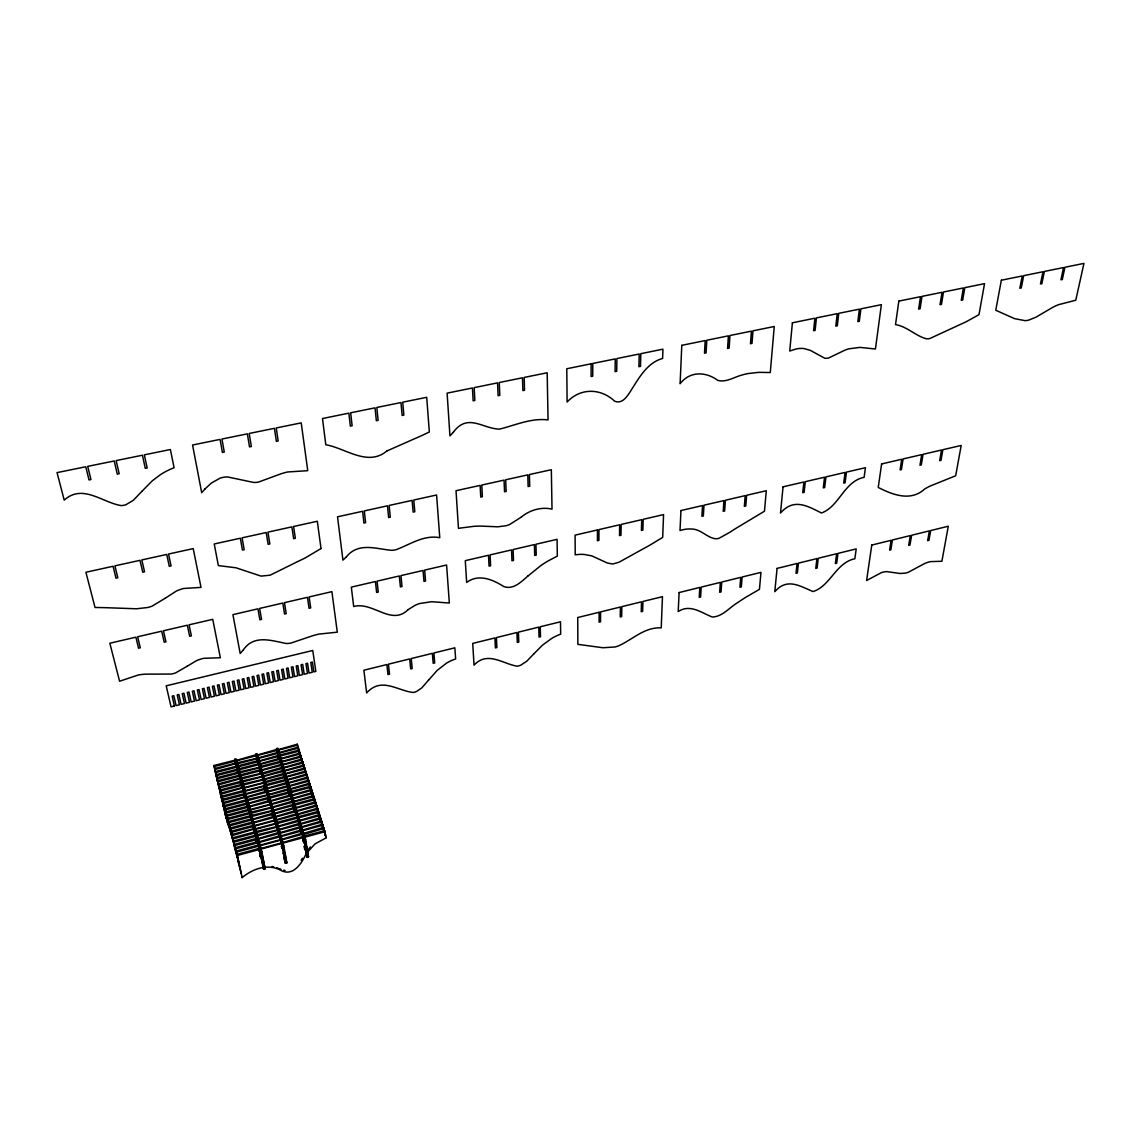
<?xml version="1.0" encoding="UTF-8"?>
<svg xmlns="http://www.w3.org/2000/svg" width="1141" height="1141" viewBox="0 0 1141 1141"><rect width="100%" height="100%" fill="white"/><g stroke="black" fill="none" stroke-linecap="round" stroke-linejoin="round"><path stroke-width="1.5" d="M301.124 860.343L302.422 858.217M305.617 854.809C301.024 864.621 292.096 877.329 279.916 869.841C267.094 863.552 252.446 868.986 242.149 877.6L241.863 876.488M307.214 852.527L315.03 843.898L325.984 837.922L325.014 831.718L324.672 830.619L304.504 836.096L304.69 837.152M308.598 849.146L310.466 846.936M264.484 866.347L263 866.746L261.403 858.674L262.901 858.274L264.798 867.445L263.314 867.859L263.685 869.228L265.168 868.829L261.802 851.699L236.201 758.922L234.775 759.278L235.802 764.413M285.421 863.266L286.904 862.853L283.767 845.738L257.053 753.588L255.641 753.944L282.283 846.137L285.421 863.266L283.225 852.726L283.553 853.825L285.036 853.425L284.708 852.327L286.191 860.4L284.708 860.799L284.08 858.602M307.072 857.262L308.541 856.862L305.645 839.733L277.834 748.225L276.422 748.582L304.176 840.133L307.072 857.262L306.672 855.907L308.127 855.508L306.43 846.351L307.799 854.424L306.33 854.823L305.674 852.627M283.567 851.856L281.542 843.499L261.075 849.047L262.744 857.533L261.26 857.946L259.278 848.348L237.171 854.338L242.149 877.6M283.938 851.757L283.039 843.099L303.363 837.58L303.021 836.496L282.811 842.529M305.26 845.952L303.363 837.58M285.036 861.897L286.505 861.498L286.904 862.853M325.014 831.718L304.832 837.18L306.187 845.139M259.321 850.159L258.722 848.105M263.685 869.228L260.305 852.113L261.802 851.699M282.283 846.137L283.767 845.738M304.176 840.133L305.645 839.733M282.155 848.69L282.027 847.535M303.178 839.091L303.806 842.8L303.663 841.659M260.048 853.511L260.533 854.566M300.753 829.921L300.069 826.712L279.959 832.688M322.86 827.853L321.591 820.921L301.623 826.854M234.846 845.452L256.853 839.534L256.554 838.435L234.561 844.354L240.123 869.556L239.838 868.444M278.704 833.643L258.337 839.134L258.765 841.259M300.397 827.795L280.173 833.244L280.672 835.911M321.933 821.991L301.866 827.396L302.308 830.063M256.525 840.347L256.925 841.416M300.069 829.778L299.741 828.708M301.837 833.714L301.053 829.963L280.914 835.954M323.331 827.624L322.618 824.144L302.607 830.092M257.766 842.828L235.716 848.776L235.431 847.663L257.452 841.73L258.394 846.023M322.96 825.214L302.85 830.648L303.306 833.315M300.539 831.974L301.039 833.001M240.851 872.48L241.136 873.592L236.301 851.001L258.365 845.025L259.52 850.872M302.821 836.966L302.037 833.215L281.856 839.234M303.934 834.442L323.987 828.466L323.645 827.382L303.606 833.358M258.665 846.137L236.586 852.113L236.301 851.001M302.365 834.313L282.084 839.805L282.569 842.457M231.423 832.317L253.259 826.469L252.96 825.399L231.138 831.218L236.03 853.311L235.759 852.213M276.208 819.751L296.175 813.861L296.489 814.916L276.422 820.279L277.006 823.474M297.715 814.004L317.54 808.156L317.883 809.211L297.944 814.531L298.229 816.129M253.858 828.637L231.994 834.485L232.279 835.583L253.958 829.165M297.915 820.778L297.131 817.056L277.049 822.433L277.748 825.642M299.284 819.866L298.928 817.726L318.881 812.392L318.553 811.322L298.6 816.671L298.785 817.726M277.349 823.502L297.459 818.126M236.772 856.278L237.057 857.362L232.85 837.765L254.757 831.889L255.584 835.64M298.985 824.529L298.115 820.265L278.076 826.198M320.735 820.878L319.566 814.517L299.669 820.408M255.056 832.973L233.135 838.863L232.85 837.765M298.429 821.335L278.29 826.74L278.689 828.865M319.894 815.573L299.898 820.95L300.254 823.075M239.097 865.506L233.705 841.045L255.655 835.155L256.582 839.434M257.139 834.756L277.548 829.835M300.325 829.878L299.085 823.488L279.017 829.436M321.762 824.13L320.578 817.712L300.639 823.617M255.955 836.253L233.991 842.158L233.705 841.045M320.921 818.782L300.882 824.159L301.324 826.826M228.885 822.59L250.606 816.813L250.307 815.744L228.599 821.506L233.078 841.559L232.793 840.489M273.426 810.167L293.28 804.348L293.608 805.403L273.64 810.695L274.04 812.834M294.92 805.033L294.735 803.963L314.545 798.7L314.887 799.741L295.063 805.018L295.419 807.143M293.023 806.502L293.166 807.586M294.606 809.639L294.977 811.764L294.25 807.5L274.353 813.348M296.018 808.17L315.872 802.893L315.544 801.838L295.79 807.657M251.491 820.022L229.726 825.813L229.441 824.729L251.191 818.953L252.118 823.217M294.563 808.555L274.567 813.875L275.052 816.542M272.542 815.344L272.342 814.289L272.842 816.4L272.713 815.302M293.979 809.639L294.292 810.68M230.282 827.967L252.075 822.162L252.375 823.246L230.568 829.051L230.282 827.967L235.032 849.289M296.075 814.931L295.205 810.68L275.281 816.542M317.455 809.711L316.542 804.99L296.746 810.823M274.025 817.469L253.844 822.846L254.372 825.513M295.519 811.736L275.494 817.084L275.979 819.737M316.87 806.045L296.988 811.351L297.43 814.004M289.4 795.149L289.215 794.093L289.671 795.077M247.683 806.216L226.089 811.907L226.374 812.962L247.982 807.272L247.683 806.216L248.41 809.397M271.387 803.877L270.888 801.224L290.755 795.976L290.442 794.935L270.688 800.711M292.652 798.258L292.196 795.605L311.921 790.399L311.593 789.358L291.968 795.092M249.251 806.359L269.133 800.554L269.333 801.624L249.437 806.887L249.965 809.54M230.339 831.147L230.625 832.203L226.931 815.102L248.567 809.383L249.537 813.091M272.3 807.029L271.8 804.362L291.697 799.114L291.383 798.058L271.601 803.849M313.761 798.885L312.577 792.467L292.923 798.215M248.852 810.438L227.202 816.157L226.931 815.102M312.905 793.494L293.151 798.729L293.608 801.381M232.165 838.022L227.758 818.297L249.437 812.563L250.421 816.286M250.906 812.164L271.059 807.386M293.337 807.044L292.338 801.196L272.514 807.001M314.873 802.808L313.561 795.577L293.865 801.353M249.722 813.619L228.043 819.366L227.758 818.297M292.652 802.251L272.728 807.528L273.113 809.654M313.889 796.618L294.093 801.866L294.649 805.061M251.776 815.359L271.972 810.566M244.416 795.905L244.516 796.974L243.39 790.556L221.982 796.147L228.086 824.515M265.34 790.413L265.639 791.44L265.24 789.886M245.101 796.789L223.622 802.408L223.893 803.464L245.201 797.317M288.302 788.802L287.618 785.636L267.978 791.355M309.525 784.537L308.655 780.13L289.144 785.792M266.723 792.225L246.841 797.445L247.469 800.64M287.931 786.677L268.178 791.854L268.677 794.507M308.983 781.143L289.372 786.292L289.828 788.959M229.127 827.325L224.435 805.56L245.957 799.912L246.77 803.621M289.329 792.425L288.559 788.731L268.877 794.45M310.48 787.461L309.639 783.197L290.085 788.887M246.242 800.968L224.72 806.616L224.435 805.56M247.697 800.583L267.636 795.348L268.62 800.654M288.873 789.757L269.076 794.963L269.675 798.158M309.953 784.224L290.299 789.387L290.855 792.581M288.431 790.984L288.473 792.068L288.103 789.957M229.74 829.065L230.026 830.12L225.262 808.727L246.827 803.064L247.754 807.3M290.356 796.061L289.486 791.825L269.675 797.046L270.374 800.212M311.678 791.911L310.609 786.277L290.926 791.455L291.426 793.551M247.112 804.105L225.533 809.782L225.262 808.727M268.534 798.472L248.567 803.72L248.995 805.86M269.989 798.087L289.8 792.867M291.255 792.482L310.937 787.304M268.192 799.627L268.32 800.711M264.398 779.032L283.909 773.413L284.223 774.425L264.598 779.517L265.097 782.184M283.824 775.766L283.867 776.836L283.596 775.252M242.534 787.461L221.169 793.038L221.44 794.065L242.634 788.003M265.197 781.571L284.836 776.451L285.607 780.13M286.847 778.69L286.562 777.092L306.088 772.001L305.759 771.002L286.348 776.607M286.534 783.182L285.763 779.503L266.081 784.637L266.78 787.789M287.86 782.27L287.503 780.144L307.043 775.039L306.729 774.026L287.275 779.66M243.675 791.597L222.253 797.188L221.982 796.147M266.381 785.664L286.063 780.515M264.455 787.361L264.755 788.374L264.641 787.304M222.795 799.27L244.245 793.665L244.531 794.707L223.066 800.326L222.795 799.27L228.77 826.369L227.815 823.474M287.546 786.777L286.691 782.569L267.08 788.26M308.298 779.859L307.699 777.078L288.217 782.726M265.839 789.13L245.971 794.321L246.513 796.988M286.99 783.596L267.279 788.745L267.778 791.412M308.013 778.091L288.431 783.211L288.801 785.35M225.376 814.817L225.647 815.844L217.945 780.686L239.154 775.21L239.967 778.875M240.594 774.839L260.234 769.761L260.833 772.942M282.027 768.535L281.171 764.356L261.76 769.918M302.593 761.974L301.951 758.979L282.683 764.513M239.439 776.222L218.216 781.713L217.945 780.686M281.47 765.354L261.959 770.403L262.459 773.056M302.265 759.977L282.882 764.983L283.253 767.109M259.877 770.574L260.376 773.213L260.262 772.172M239.995 778.248L218.744 783.753L219.015 784.78L240.109 778.79M262.929 773.955L282.383 768.364L282.084 767.365L262.644 772.942M303.549 764.955L302.907 761.974L283.596 767.522M303.221 762.972L283.809 767.993L284.266 770.66M219.543 786.834L240.837 781.314L241.122 782.341L219.814 787.861L219.543 786.834L226.503 819.138L226.232 818.111M242.277 780.943L262.088 776.365M283.767 774.04L282.997 770.375L263.514 775.98M304.804 769.904L303.848 764.969L284.508 770.546M283.296 771.387L263.714 776.465L264.113 778.604M304.176 765.968L284.722 771.016L285.093 773.142M241.036 783.639L241.136 784.694L240.28 779.274M220.356 789.929L241.678 784.38L241.963 785.407L220.627 790.955L220.356 789.929L227.687 823.331L227.416 822.304M243.133 784.01L262.972 779.403M286.106 776.707L285.649 774.054L305.132 768.977L304.804 767.979L285.421 773.569M222.138 801.381L215.563 771.544L236.658 766.124L237.841 771.958M238.098 765.754L257.624 760.747L257.823 761.803M279.317 759.578L278.447 755.399L259.15 760.904M300.083 754.971L299.142 750.079L279.859 755.028L280.529 758.152M236.943 767.137L215.82 772.557L215.563 771.544M278.746 756.383L259.335 761.375L259.834 764.028M280.158 756.027L299.441 751.063M216.619 775.595L237.77 770.146L237.499 769.148L216.348 774.582L223.451 806.901L223.194 805.874M238.925 768.777L258.494 763.743M260.804 767.565L260.205 764.37L279.659 759.364L279.36 758.366L260.02 763.899M301.039 757.981L300.069 753.046L280.857 758.537M300.383 754.03L281.071 758.993L281.527 761.66M238.326 772.172L217.147 777.634L217.403 778.647L238.597 773.184L238.326 772.172L239.025 775.31M239.767 771.801L259.463 767.28M260.79 766.381L280.258 761.361L281.028 765.012M301.652 758.993L301.01 755.998L281.77 761.518M280.558 762.359L261.075 767.38L261.474 769.505M301.324 756.996L281.97 761.988L282.355 764.113M217.46 781.542L213.98 765.511L235.017 760.134L235.759 763.857M277.52 753.645L276.664 749.48L257.424 754.957M297.887 747.07L297.273 744.203L278.162 749.651M218.858 787.647L219.129 788.659L214.237 766.51L235.288 761.133M276.963 750.464L257.609 755.413L258.108 758.066M297.587 745.187L278.361 750.108L278.732 752.233M235.845 763.129L214.765 768.521L215.036 769.533L235.945 763.657M237.271 762.758L256.868 758.294M278.204 756.155L278.589 758.266L277.548 752.432L258.28 757.924M299.142 751.962L298.2 747.141L279.06 752.604M277.848 753.417L258.465 758.394L258.864 760.519M298.514 748.125L279.26 753.06L279.73 755.713M272.114 866.475L273.683 866.832M283.781 870.127L285.122 870.469M276.707 867.731L278.162 868.23M279.602 868.743L281.028 869.242M325.984 837.922L324.672 830.619M324.729 834.271L325.057 835.355L324.586 832.345M308.127 855.508L308.541 856.862M302.993 840.204L303.321 841.302M305.303 847.849L304.961 846.75L306.33 854.823M259.635 770.931L259.92 771.929M267.536 798.343L267.835 799.37M272.057 813.975L272.357 815.016M281.328 846.137L281.642 847.235M262.901 858.274L263.2 859.387M264.798 867.445L265.168 868.829M259.278 848.348L259.577 849.46L237.456 855.45L237.171 854.338M234.775 759.278L260.305 852.113M237.143 770.318L237.414 771.316M240.451 782.369L240.737 783.382M243.817 794.607L244.103 795.648M258.679 848.747L258.978 849.845M260.49 855.365L260.804 856.463M261.403 858.674L261.717 859.786M259.677 854.638L260.276 856.82L259.649 853.596M213.98 765.511L214.237 766.51M231.053 833.786L231.338 834.855M233.748 844.269L234.033 845.353M228.856 826.269L229.526 828.537M237.799 860.343L238.084 861.441M220.427 794.279L220.684 795.291M224.363 810.709L224.634 811.736M226.902 820.593L227.173 821.62M236.116 764.128L236.757 767.308M237.185 769.433L237.713 772.072M244.088 787.618L263.856 782.469M243.946 787.689L243.418 785.037L263.157 779.902L263.557 782.027M243.09 784.623L242.562 781.956L262.287 776.836L262.886 780.03M242.391 781.471L241.721 778.904L261.403 773.798L261.902 776.451M241.193 777.449L240.879 775.851L260.519 770.774L260.932 772.899M241.65 778.946L241.436 777.877L261.203 773.313M245.386 797.83L245.914 800.483M240.566 775.466L240.038 772.814L259.649 767.75L260.562 773.113M244.245 793.665L244.873 796.86M239.867 772.329L239.196 769.776L258.779 764.741L259.278 767.394M239.139 769.833L238.369 766.766L257.923 761.746L258.422 764.399M242.819 788.502L243.347 791.155M244.088 794.863L244.516 796.974M238.07 766.41L237.542 763.757L257.053 758.751L257.552 761.404M241.678 784.38L242.505 788.074M237.371 763.286L236.715 760.762L256.197 755.784L256.696 758.437M240.837 781.314L241.764 785.521M243.575 794.179L244.217 797.402M236.544 760.305L255.912 754.786L256.112 755.855M240.608 782.056L241.136 784.694M237.499 769.148L238.298 772.814M240.223 781.97L240.865 785.193M254.543 825.528L274.739 820.137M253.659 822.304L273.712 816.4L274.425 819.595M258.807 848.134L259.335 850.787M259.906 853.668L260.547 856.891M252.774 819.095L272.799 813.205L273.384 816.4M253.487 822.29L252.96 819.623L273.098 814.275L273.697 817.469M256.853 839.534L257.666 842.785M252.503 818.553L252.075 816.428L272.186 811.08L273.17 816.4M257.395 842.686L256.796 840.503L257.124 842.586M258.408 848.177L259.036 851.4M251.89 815.886L251.191 813.233L271.258 807.914L271.758 810.581M251.006 812.706L250.321 810.053L270.346 804.747L270.845 807.414M256.283 840.018L256.925 843.256M250.136 809.525L270.146 804.234M254.158 829.721L254.685 832.374M253.259 826.469L253.901 829.664M256.04 840.004L256.682 843.228M248.381 803.207L268.235 797.431L269.133 801.652M252.075 822.162L252.689 824.843M248.125 802.708L247.412 799.527L267.422 794.835M246.656 796.931L266.424 791.198L267.222 794.892M250.606 816.813L251.405 820.022M245.8 793.822L265.539 788.103L266.324 792.353M244.944 790.713L264.741 785.55M245.543 793.352L245.115 791.212L264.94 786.035L265.539 789.23L264.94 786.605M244.687 790.242L244.26 788.117L264.056 782.968L264.555 785.621M260.875 848.476L281.328 842.928M259.963 845.153L280.372 839.633M260.69 848.391L260.162 845.723L280.6 840.204L281.285 843.926M259.05 841.858L279.331 835.825L279.531 836.895M259.777 845.082L259.249 842.429L279.645 836.909L280.13 839.576M258.151 838.564L278.39 832.559L279.288 836.838M257.852 837.979L257.438 835.84L277.762 830.377L278.347 833.572M257.353 835.825L256.54 832.573L276.821 827.139L277.406 830.334M256.44 832.559L256.24 831.489L276.607 826.583M255.441 828.765L275.666 823.36M256.269 832.516L255.641 829.322L275.88 823.902L276.379 826.569M255.27 828.737L254.743 826.084L274.952 820.679L275.452 823.346M264.655 786.72L265.04 788.83M263.999 786.049L264.598 789.272M259.791 770.631L260.091 772.215M269.433 801.61L269.832 803.735M266.081 785.778L265.482 782.583L285.136 777.463L284.836 776.451M268.021 798.03L268.52 800.668M267.821 798.072L268.221 800.183M263.029 774.497L263.229 775.552M265.739 790.285L266.138 792.41M265.639 790.328L266.038 792.439M264.741 786.677L265.14 788.802M281.542 846.009L281.841 847.592M281.613 839.177L281.128 836.51L301.381 831.047L301.68 833.686M279.631 832.117L279.231 829.992L299.413 824.558L299.085 823.488M281.913 846.123L282.298 848.248M281.67 846.052L282.055 848.162M279.36 758.366L280.115 762.017M278.447 755.399L278.917 758.052M277.548 752.432L277.748 753.502M277.891 755.77L278.361 758.408M289.514 793.48L289.885 795.605M288.83 790.328L289.201 792.453M289.386 793.508L289.757 795.634M288.573 790.385L288.944 792.51M287.618 785.636L287.803 786.705M288.359 789.9L288.816 792.539M284.223 774.425L284.779 777.606L284.28 775.538M283.952 775.11L284.409 777.748L283.824 775.153M282.084 767.365L282.754 770.489M295.205 810.68L295.391 811.736M294.25 807.5L294.421 808.57M293.608 805.403L294.15 808.584M294.335 809.654L294.706 811.764M293.28 804.348L293.75 807.001M294.207 809.654L294.563 811.779M293.936 809.682L294.121 810.738M291.383 798.058L292.153 801.766M292.709 804.947L293.08 807.058M290.442 794.935L291.297 799.171M289.771 793.423L290.228 796.076M303.035 839.063L303.477 841.701M304.148 846.137L304.69 849.36M300.939 830.99L301.395 833.643M300.069 826.712L300.611 829.906M300.796 830.976L301.238 833.615M300.682 831.989L300.867 833.044M299.812 827.738L300.169 829.864M299.527 827.71L299.883 829.821M296.104 808.712L296.475 810.837M296.489 814.916L296.945 817.584M304.105 835.512L304.376 837.109M303.477 839.148L304.105 842.871M304.576 846.18L305.132 849.403M304.519 846.708L305.075 849.931M301.01 755.998L301.338 757.995M300.069 753.046L300.397 755.014M300.725 756.996L301.039 758.965M299.142 750.079L300.097 755.927M299.455 753.873L299.769 755.784M298.2 747.141L299.142 752.889M298.514 750.807L298.814 752.675M297.273 744.203L297.887 747.968M306.729 774.026L307.899 781.314M305.759 771.002L307 777.649M304.804 767.979L305.745 773.755M303.848 764.969L304.49 768.891M302.907 761.974L303.549 765.939M302.921 763.971L303.249 765.953M301.951 758.979L302.607 762.972M301.98 760.976L302.294 762.958M312.577 792.467L313.647 799.185M311.593 789.358L312.848 796.176M312.163 794.963L312.406 796.489M310.609 786.277L311.593 792.41M310.994 790.684L311.251 792.296M309.639 783.197L310.409 788.046M310.937 791.269L311.193 792.881M309.796 786.235L310.081 787.918M308.655 780.13L309.482 785.208M309.753 786.891L310.024 788.574M308.583 781.614L309.154 785.122M307.699 777.078L308.255 780.601M308.541 782.355L308.826 784.109M318.553 811.322L319.708 817.555M320.05 819.766L320.293 821.235M317.883 809.211L318.539 813.333M318.924 815.801L319.18 817.427M317.54 808.156L318.325 813.091M318.852 816.371L318.981 817.198M317.754 811.551L318.039 813.376M316.542 804.99L317.269 809.582M317.711 812.321L317.854 813.233M315.544 801.838L316.371 805.945M316.685 807.985L317.013 810.024M314.887 799.741L315.957 806.516M314.545 798.7L315.273 803.221M315.444 804.348L315.815 806.587M313.561 795.577L314.16 799.299M314.346 800.54L314.745 803.007M323.645 827.382L324.244 831.261M323.488 828.58L323.93 831.447M322.618 824.144L323.217 827.981M323.445 829.407L323.744 831.318M321.591 820.921L322.104 824.13M322.347 825.727L322.689 827.853M320.578 817.712L321.049 820.679M321.234 821.877L321.605 824.244M319.566 814.517L320.607 821.135M591.124 363.808L591.095 376.544L592.735 376.202L592.778 363.466L615.256 358.887L615.085 371.609L616.711 371.267L616.896 358.559L639.202 354.01L638.889 366.703L640.5 366.375L640.814 353.681L662.935 349.175L662.607 358.445C647.931 362.467 639.773 376.601 632.143 388.61C628.391 394.401 623.214 404.641 614.699 401.247C601.036 388.225 580.569 387.526 567.106 402.031L566.792 368.757L591.124 363.808M597.47 529.952L597.399 540.777L598.911 540.42L598.982 529.595L619.663 524.789L619.492 535.6L620.975 535.257L621.175 524.446L641.698 519.683L641.399 530.479L642.882 530.123L643.196 519.326L663.563 514.591L662.693 537.354L651.097 544.428A191.517 146.718 -32.4 0 1 644.166 548.293L619.035 562.213L612.845 563.996L607.54 563.084L591.794 555.881L584.306 554.469A36.483 25.901 -28.6 0 0 575.207 554.854L575.093 535.143L597.47 529.952M599.139 612.261L599.082 622.187L600.523 621.831L600.594 611.904L620.404 607.012L620.233 616.939L621.66 616.582L621.845 606.655L641.513 601.82L641.228 611.733L642.64 611.376L642.939 601.464L662.465 596.657L661.224 627.878C644.522 626.937 632.656 639.545 618.55 645.877A23.419 16.003 -29.2 0 1 614.999 646.976L602.904 647.746L577.859 644.351L577.731 617.538L599.139 612.261M681.79 345.338L680.107 383.733C689.834 370.896 706.065 371.567 717.775 380.395C726.361 382.677 734.176 376.986 742.206 374.961A54.811 39.65 -37.1 0 1 747.54 373.635L758.665 372.351L770.289 372.522L774.254 326.497L752.974 330.833L752.019 343.412L750.464 343.726L751.42 331.147L729.969 335.511L729.142 348.119L727.573 348.447L728.4 335.839L706.778 340.246L706.079 352.869L704.496 353.197L705.195 340.56L681.79 345.338M680.949 510.555L680.007 530.551L683.117 529.695A26.614 18.57 -32.4 0 1 691.289 529.025C700.617 528.839 706.693 537.511 715.436 538.766A10.939 7.602 -33.7 0 0 719.03 538.295L730.126 532.12A127.222 83.393 -33.6 0 1 734.233 529.395L764.47 511.211L766.296 490.73L746.628 495.294L745.772 506.034L744.346 506.376L745.187 495.636L725.391 500.243L724.649 510.983L723.194 511.325L723.936 500.571L703.983 505.206L703.355 515.974L701.9 516.303L702.528 505.549L680.949 510.555M679.123 592.55L678.196 611.562C690.162 603.632 701.501 612.86 712.284 617.024C722.724 616.682 729.67 607.183 738.156 602.291A123.87 78.273 -32.6 0 1 746.185 597.014L759.45 589.355L760.976 572.368L742.121 577.018L741.322 586.902L739.938 587.244L740.737 577.36L721.74 582.053L721.041 591.937L719.657 592.279L720.342 582.395L701.202 587.102L700.617 597L699.219 597.342L699.804 587.444L679.123 592.55M792.396 322.803L789.729 351.043L796.09 348.975A26.043 18.784 -39.7 0 1 803.991 348.547L810.281 350.344L824.786 358.231A12.465 8.928 -41 0 0 828.551 358.032L844.311 350.458A30.379 21.379 -40.5 0 1 848.847 348.832L859.943 347.392L875.432 349.003L881.38 304.661L860.899 308.84L859.33 321.306L857.847 321.619L859.387 309.14L838.749 313.347L837.309 325.841L835.811 326.155L837.237 313.661L816.428 317.897L815.116 330.419L813.59 330.733L814.902 318.211L792.396 322.803M783.054 486.836L780.501 513.051C793.894 497.619 807.643 506.19 821.463 512.979C839.234 506.704 844.026 481.374 864.122 477.309L865.434 467.696L846.451 472.117L845.096 482.786L843.712 483.099L845.067 472.431L825.956 476.881L824.686 487.564L823.289 487.877L824.544 477.195L805.289 481.673L804.134 492.37L802.736 492.698L803.877 482.001L783.054 486.836M777.078 568.403L774.782 591.694C787.247 577.346 800.012 586.232 813.02 591.537C830.334 586.217 835.84 562.641 854.851 558.762L856.206 548.907L837.965 553.399L836.695 563.24L835.369 563.568L836.624 553.727L818.268 558.263L817.099 568.104L815.758 568.432L816.913 558.591L798.415 563.155L797.345 572.996L796.004 573.338L797.074 563.483L777.078 568.403M898.837 301.11L895.514 324.6C907.024 326.511 915.396 335.796 926.321 338.777A13.692 9.413 -43.1 0 0 929.986 338.463L960.209 324.5A120.204 84.106 -46.3 0 0 967.183 321.206L978.992 314.631L984.54 283.653L964.801 287.675L962.704 300.026L961.264 300.325L963.361 287.96L943.479 292.01L941.482 304.39L940.027 304.69L942.024 292.31L921.985 296.389L920.102 308.797L918.633 309.097L920.516 296.689L898.837 301.11M881.622 463.945L878.228 487.435C892.918 494.952 910.932 501.826 924.852 488.847A78.729 49.633 -37.7 0 1 930.357 485.952L955.673 475.783L961.193 445.461L942.851 449.711L941.011 460.322L939.685 460.636L941.51 450.025L923.04 454.318L921.3 464.929L919.96 465.243L921.7 454.631L903.087 458.953L901.447 469.579L900.092 469.907L901.732 459.267L881.622 463.945M871.767 545.07L866.604 580.527L881.522 572.554A20.838 13.193 -35.7 0 1 886.785 571.612L899.978 573.481L905.141 573.153A17.899 11.339 -36.8 0 0 908.35 572.254L924.752 563.469A25.444 15.831 -36.6 0 1 930.4 561.629L941.895 561.272L948.299 526.215L930.657 530.565L928.945 540.349L927.662 540.663L929.359 530.879L911.602 535.257L909.99 545.056L908.692 545.369L910.304 535.585L892.405 539.993L890.879 549.791L889.581 550.119L891.107 540.306L871.767 545.07M1001.356 280.215L995.765 310.252L1014.492 318.624L1025.117 320.664A22.392 14.762 -44.7 0 0 1028.683 320.108L1035.857 317.241L1052.901 307.257A54.126 34.715 -43.7 0 1 1058.548 304.676L1075.778 300.226L1083.95 263.4L1064.924 267.265L1062.314 279.516L1060.93 279.802L1063.54 267.55L1044.372 271.458L1041.861 283.724L1040.464 284.009L1042.974 271.743L1023.662 275.68L1021.252 287.974L1019.84 288.259L1022.25 275.965L1001.356 280.215M428.56 680.136L421.742 687.937L416.693 691.389A9.299 6.461 -22.5 0 1 412.928 692.459C397.054 690.476 381.094 676.713 366.646 692.972L363.879 670.223L386.885 664.561L387.969 674.573L389.523 674.188L388.439 664.176L409.705 658.928L410.674 668.94L412.201 668.555L411.259 658.557L432.368 653.351L433.195 663.349L434.721 662.964L433.894 652.98L454.845 647.817L455.644 658.97A30.778 21.265 -24 0 0 446.63 663.064L437.231 670.337L428.56 680.136M205.052 488.89L201.7 492.727L192.572 445.004L220.099 439.399L222.409 452.464L224.264 452.078L221.953 439.028L247.369 433.851L249.508 446.887L251.334 446.502L249.209 433.466L274.411 428.331L276.364 441.353L278.176 440.982L276.236 427.961L301.21 422.869L307.756 470.677L287.774 471.96A47.309 36.697 -18.3 0 0 280.472 474L258.365 482.13A24.902 19.825 -16.4 0 1 253.787 482.472L227.587 476.938A17.557 13.778 -14.9 0 0 219.971 478.207L211.37 483.057L205.052 488.89M243.275 649.985L240.181 653.493L232.921 614.642L257.952 608.823L259.863 619.805L261.546 619.42L259.649 608.424L282.797 603.047L284.551 614.029L286.22 613.644L284.48 602.662L307.442 597.328L309.054 608.296L310.709 607.911L309.111 596.943L331.888 591.651L337.294 632.171L319.066 634.082A52.957 37.468 -19.5 0 0 312.349 635.851L290.627 643.167A22.677 16.516 -18.3 0 1 286.434 643.51C271.644 640.786 253.958 634.125 243.275 649.985M142.468 490.744L133.312 500.314L125.966 504.693A12.865 10.041 -10 0 1 121.26 505.577C102.362 502.696 82.808 483.427 64.21 500.115L57.05 472.616L85.76 466.769L88.998 479.933L90.938 479.534L87.714 466.369L114.228 460.978L117.266 474.114L119.177 473.715L116.154 460.579L142.425 455.23L145.278 468.352L147.175 467.953L144.337 454.831L170.394 449.525L174.074 467.696L170.223 469.322A60.901 47.28 -13.6 0 0 160.268 474.77L152.352 480.76L142.468 490.744M533.717 653.978L526.8 661.195L520.596 665.26A9.813 6.775 -26 0 1 516.959 666.173C502.696 663.734 487.35 650.755 474.043 665.16L472.716 643.41L494.894 637.947L495.394 647.917L496.891 647.546L496.406 637.577L516.93 632.513L517.301 642.483L518.784 642.112L518.413 632.143L538.78 627.122L539.037 637.092L540.506 636.721L540.264 626.766L560.488 621.788L560.659 634.168A37.268 25.416 -27.4 0 0 551.873 638.318L542.531 645.107L533.717 653.978M453.376 432.225L449.939 435.891L447.115 393.146L472.445 387.983L473.144 400.833L474.841 400.477L474.171 387.64L497.562 382.863L498.104 395.685L499.801 395.342L499.273 382.52L522.478 377.785L522.863 390.593L524.532 390.251L524.161 377.443L547.181 372.765L548.051 419.917C531.05 417.863 515.49 425.179 499.516 429.13C482.714 428.788 467.667 412.7 453.376 432.225M346.236 557.008L342.942 560.131L337.522 516.816L362.596 511.296L363.908 523.063L365.605 522.678L364.293 510.926L387.455 505.82L388.625 517.558L390.308 517.187L389.138 505.449L412.129 500.386L413.142 512.109L414.811 511.739L413.798 500.015L436.589 494.994L439.77 537.682C423.668 534.658 410.232 544.471 396.027 549.705A21.964 16.644 -22.7 0 1 391.891 550.347C376.245 549.063 358.36 541.761 346.236 557.008M527.627 576.262C521.209 581.939 513.122 590.082 503.723 586.517C492.755 579.557 478.607 573.467 466.655 582.438L465.286 560.659L488.505 555.268L489.047 566.15L490.616 565.779L490.074 554.897L511.539 549.919L511.952 560.787L513.507 560.416L513.093 549.548L534.387 544.599L534.687 555.467L536.227 555.096L535.942 544.243L557.079 539.336L557.321 556.095L548.179 560.901A75.563 52.914 -28.4 0 0 540.634 565.736L527.627 576.262M165.117 598.298L152.081 606.142A27.241 20.281 -12.2 0 1 147.745 607.497L136.521 608.781L110.078 607.839A422.527 263.172 -12.3 0 0 95.031 607.483L85.903 572.254L113.073 566.264L115.983 578.159L117.808 577.76L114.913 565.85L140.015 560.331L142.739 572.212L144.55 571.812L141.841 559.931L166.729 554.44L169.282 566.321L171.079 565.922L168.526 554.041L193.214 548.607L201.016 587.401L183.801 588.456A29.837 21.979 -14.3 0 0 176.213 591.138L165.117 598.298M521.152 517.201L509.842 524.404A22.192 16.659 -27.5 0 1 505.919 525.759L497.847 526.8L480.889 526.101A89.526 64.78 -24.7 0 0 473.772 526.329L458.454 528.326L456.015 490.716L480.133 485.396L480.746 497.091L482.372 496.72L481.773 485.039L504.051 480.133L504.536 491.8L506.148 491.443L505.677 479.776L527.784 474.898L528.126 486.551L529.724 486.194L529.395 474.542L551.331 469.721L552.016 509.128C541.091 506.633 529.638 510.141 521.152 517.201M187.195 666.216L175.657 672.89A21.807 15.646 -14 0 1 171.435 674.046L145.606 674.16A40.805 28.525 -13.5 0 0 138.261 675.001L119.577 681.234L109.836 643.239L135.879 637.177L138.546 648.216L140.3 647.803L137.647 636.778L161.708 631.187L164.204 642.212L165.944 641.798L163.463 630.773L187.324 625.225L189.663 636.25L191.388 635.851L189.064 624.826L212.739 619.335L220.356 657.744L203.726 658.314A26.928 19.112 -15.4 0 0 196.395 660.725L187.195 666.216M408.022 609.722C391.434 626.238 372.636 601.193 353.696 606.527L351.314 587.13L375.418 581.539L376.616 592.479L378.241 592.093L377.043 581.154L399.321 575.977L400.391 586.902L402.003 586.531L400.947 575.606L423.054 570.471L423.967 581.382L425.564 581.011L424.652 570.101L446.587 565.009L449.34 603.033L431.64 601.706L419.546 603.546A23.248 16.716 -23.2 0 0 414.853 605.457L408.022 609.722M321.02 548.55L305.702 557.649A121.246 95.716 -16.2 0 1 298.486 561.187L270.189 575.164L261.061 576.119L236.03 567.804L218.345 565.579L214.237 543.972L240.337 538.224L242.42 550.062L244.174 549.677L242.092 537.839L266.21 532.533L268.121 544.343L269.861 543.957L267.95 532.134L291.868 526.871L293.622 538.68L295.348 538.295L293.594 526.486L317.312 521.266L321.02 548.55M386.813 451.023C367.787 466.94 345.637 448.242 325.798 444.733L322.489 418.533L348.875 413.156L350.344 426.121L352.127 425.75L350.658 412.8L375.032 407.836L376.345 420.758L378.099 420.401L376.815 407.465L400.976 402.545L402.117 415.452L403.857 415.096L402.73 402.188L426.705 397.31L429.33 431.997L422.37 435.291A299.669 269.305 -22.2 0 1 413.427 439.242L386.813 451.023M174.416 706.008L171.05 706.835L166.201 685.827L312.762 650.484L315.843 671.407L313.861 671.892L312.392 662.037L310.78 662.436L312.263 672.277L309.054 673.062L307.557 663.221L305.945 663.606L307.442 673.461L304.219 674.245L302.707 664.39L301.081 664.789L302.607 674.645L299.398 675.429L297.844 665.574L296.218 665.973L297.772 675.829L294.549 676.613L292.98 666.758L291.354 667.157L292.937 677.012L289.7 677.797L288.103 667.941L286.477 668.341L288.088 678.196L284.851 678.995L283.225 669.125L281.599 669.525L283.225 679.38L279.987 680.179L278.333 670.323L276.707 670.708L278.361 680.578L275.124 681.362L273.441 671.507L271.8 671.906L273.498 681.762L270.246 682.56L268.534 672.705L266.894 673.09L268.62 682.96L265.354 683.759L263.614 673.889L261.974 674.288L263.728 684.158L260.462 684.957L258.693 675.087L257.053 675.486L258.836 685.356L255.57 686.155L253.773 676.285L252.118 676.684L253.93 686.554L250.649 687.353L248.824 677.483L247.183 677.882L249.023 687.752L245.743 688.565L243.889 678.681L242.234 679.095L244.103 688.964L240.808 689.763L238.94 679.893L237.285 680.293L239.168 690.162L235.887 690.975L233.976 681.091L232.322 681.505L234.233 691.375L230.938 692.173L229.013 682.304L227.344 682.703L229.298 692.587L225.989 693.386L224.035 683.516L222.367 683.915L224.349 693.799L221.04 694.598L219.043 684.728L217.389 685.128L219.386 695.012L216.077 695.81L214.052 685.941L212.383 686.34L214.422 696.224L211.114 697.037L209.06 687.153L207.391 687.552L209.445 697.436L206.122 698.249L204.054 688.365L202.371 688.779L204.467 698.663L201.144 699.476L199.033 689.592L197.35 689.991L199.475 699.875L196.152 700.688L194.013 690.804L192.33 691.218L194.483 701.102L191.146 701.915L188.978 692.031L187.295 692.444L189.477 702.328L186.126 703.141L183.929 693.257L182.246 693.671L184.457 703.555L181.119 704.368L178.88 694.484L177.197 694.898L179.437 704.781L176.085 705.594L173.831 695.71L172.148 696.124L174.416 706.008"/></g></svg>
